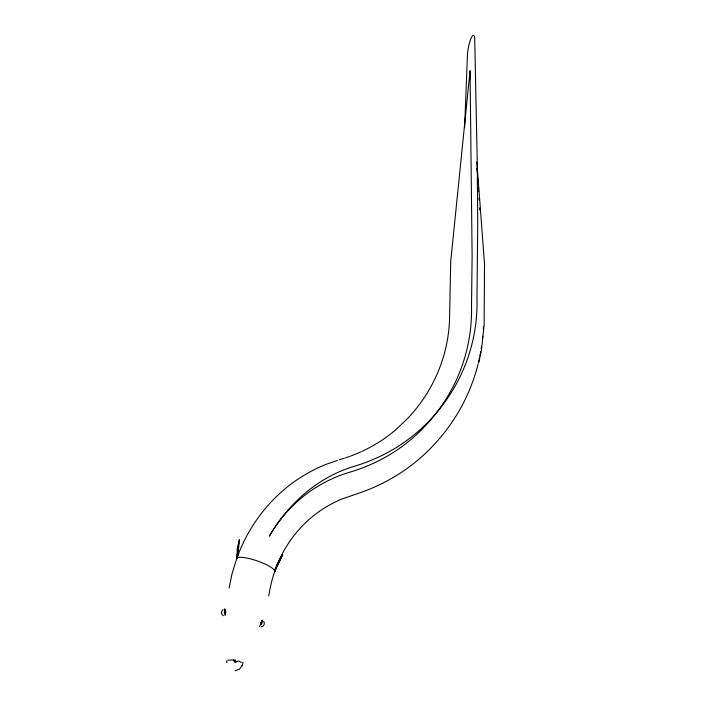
<?xml version="1.0" encoding="UTF-8"?>
<svg xmlns="http://www.w3.org/2000/svg" width="706" height="706" viewBox="0 0 706 706"><rect width="100%" height="100%" fill="white"/><g stroke="black" fill="none" stroke-linecap="round" stroke-linejoin="round"><path stroke-width="1.06" d="M469.719 79.672L470.055 70.874L450.719 261.458L449.484 321.557A184.407 166.457 16.1 0 1 407.812 418.27L395.651 429.875A160.553 145.771 18.2 0 1 361.984 451.346M464.619 127.68L467.46 54.15A13.643 2.85 -79.6 0 1 471.193 37.974A13.643 2.85 -79.6 0 1 474.714 38.477L477.185 159.415L477.741 222.937L476.982 297.897A208.976 187.425 16.4 0 1 422.1 427.854A184.39 166.334 18.5 0 1 353.441 466.56C317.594 477.397 287.96 504.066 269.365 536.128A152.946 143.539 70.4 0 1 349.523 472.27A181.46 164.295 18.3 0 0 417.167 434.031A205.667 185.131 16.2 0 0 471.511 305.698L472.12 256.207L470.055 70.874M236.942 556.893L237.304 548.359L239.334 539.825L237.631 557.784M229.071 588.027L232.142 573.404L236.775 558.393L239.334 539.825M261.988 621.677L262.341 620.247L259.508 626.637M261.273 623.063L261.326 622.957C261.282 625.895 263.135 620.371 260.955 623.469L262.42 620.3L260.929 622.833L260.982 624.095L261.697 622.436M268.721 595.952C271.13 581.612 274.819 567.174 282.576 554.731L274.528 571.781A20.042 4.404 19 0 0 260.329 562.047A20.042 4.404 19 0 0 237.931 557.59L236.854 559.02M225.02 612.87L225.62 612.04A3.504 0.741 88.3 0 0 224.676 609.093L224.879 612.552L225.188 612.128C224.076 609.499 224.446 614.882 225.188 612.023L225.602 612.04C225.779 616.806 224.005 616.267 225.62 612.04L224.773 609.101L224.349 609.816M478.809 362.372L481.448 350.008L484.122 325.016L484.51 264.035L476.868 161.965M275.155 569.31L278.129 562.558M274.502 570.677L274.528 571.781L280.176 559.205M274.51 570.951L282.576 554.731M224.879 612.552L225.188 612.023M260.735 622.851L261.202 622.11M242.246 665.767L239.387 669.173L235.177 670.7M260.955 623.469L261.326 622.957M260.629 623.866L261.202 623.16A0.953 0.927 -78.5 0 1 261.317 624.501M223.008 609.702C220.907 611.078 221.022 614.626 223.334 615.72M224.164 613.055L225.188 612.128M337.344 460.471L326.393 464.23A171.267 160.906 71.4 0 0 236.775 558.393M339.33 459.791L344.537 458.168M261.229 626.928C263.797 626.725 265.174 623.46 263.709 621.412M227.747 660.163L233.351 659.995M233.448 660.039L235.583 660.119M233.386 660.86L237.569 661.663M237.984 660.887L241.514 662.387M226.873 662.652L226.802 660.869M476.921 168.452L477.15 171.734M477.609 178.318L477.838 181.61M478.306 188.184L478.536 191.476M479.003 198.051L479.153 200.248M479.692 207.917L479.851 210.114M478.041 364.199A220.925 199.639 15.9 0 1 425.824 452.978L420.635 457.709A197.15 179.165 18.1 0 1 359.195 493.079L341.863 499.036A129.93 122.067 71 0 0 274.528 571.781M483.354 326.852A220.925 199.639 15.9 0 1 483.266 328.943M482.763 336.25A220.925 199.639 15.9 0 1 482.569 338.333M481.527 346.655A220.925 199.639 15.9 0 1 481.21 348.729M480.689 351.835A220.925 199.639 15.9 0 1 479.903 355.974M479.48 358.03A220.925 199.639 15.9 0 1 478.297 363.175M361.101 451.752A160.553 145.771 18.2 0 1 351.156 455.873M350.238 456.217A160.553 145.771 18.2 0 1 345.578 457.841M242.917 662.254A8.543 8.163 -72.8 0 1 242.749 663.737A8.666 8.278 -72.8 0 1 241.831 665.52M235.504 661.231L234.383 661.31A1.183 1.13 -72.9 0 0 236.519 661.725L235.504 661.231"/></g></svg>
